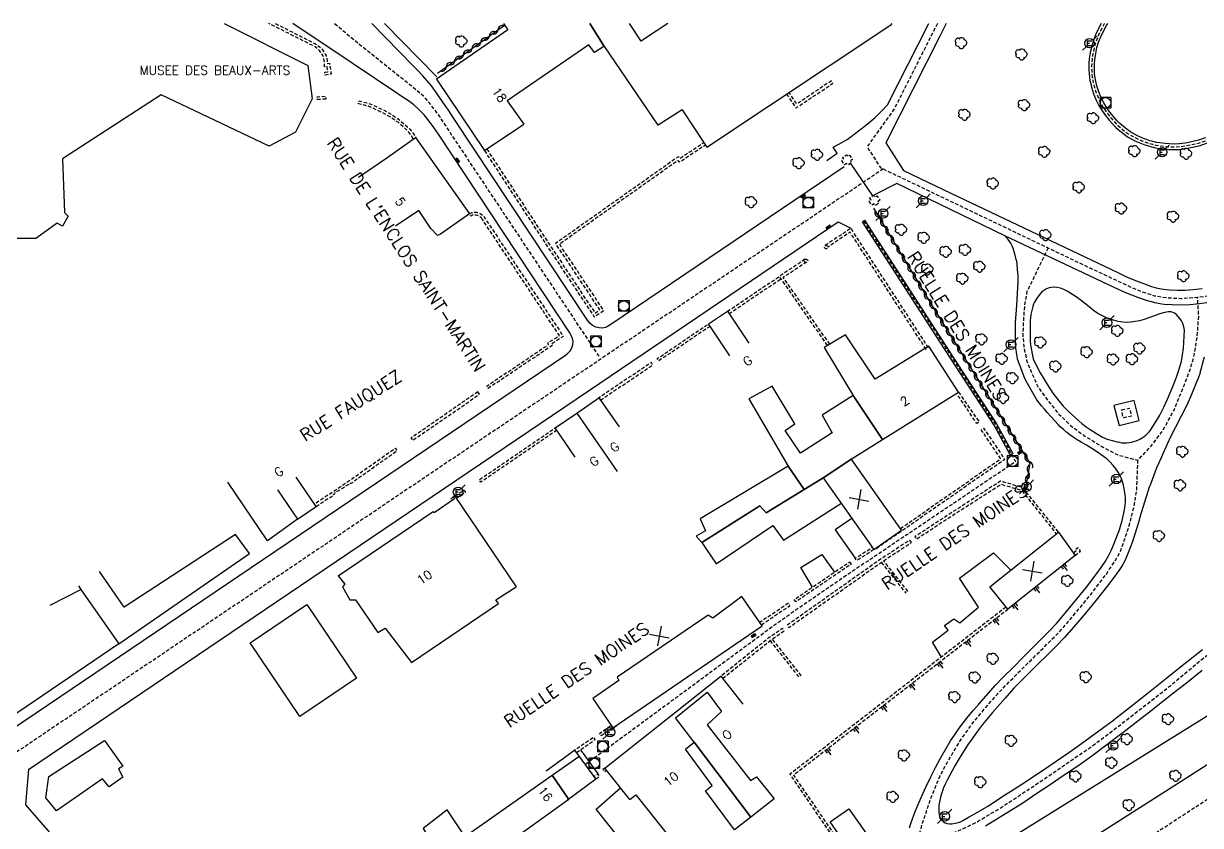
# Model space of a CAD drawing. Header units: millimetres. Extents: x 80000 to 81001, y 143000 to 144000.
# Drawn here: x 80392.6 to 80558.7, y 143886.8 to 144000 of the extents above; entities that cross this region are included whole.
import ezdxf
from ezdxf.enums import TextEntityAlignment as Align

# ---------------------------------------------------------------- set-up
doc = ezdxf.new("R2010")
doc.units = ezdxf.units.MM
doc.linetypes.add('DASHED', pattern=[0.75, 0.5, -0.25])
doc.layers.get('0').update_dxf_attribs({"linetype": 'CONTINUOUS'})
for name, color, linetype in [('W0001', 6, 'DASHED'), ('W0008', 7, 'CONTINUOUS'), ('W0100', 7, 'CONTINUOUS'), ('W0112', 1, 'DASHED'), ('W0211', 2, 'CONTINUOUS'), ('W0300', 7, 'CONTINUOUS'), ('W0310', 3, 'CONTINUOUS'), ('W0400', 7, 'CONTINUOUS'), ('W0420', 7, 'CONTINUOUS'), ('W0471', 7, 'CONTINUOUS'), ('W0984', 7, 'CONTINUOUS'), ('W0989', 7, 'CONTINUOUS'), ('W0991', 7, 'CONTINUOUS'), ('W1102', 7, 'CONTINUOUS')]:
    doc.layers.add(name, color=color, linetype=linetype)
doc.styles.get("Standard").update_dxf_attribs({"font": 'romans.shx', "width": 0.85})

# ---------------------------------------------------------------- blocks, each defined once
blk = doc.blocks.new('T300')
for p, q in [((-0.8, 0.51), (-0.86, 0.34)), ((-0.86, 0.34), (-0.86, 0.17)), ((-0.86, 0.17), (-0.74, 0.06)), ((-0.69, 0.63), (-0.8, 0.51)), ((-0.8, -0.06), (-0.74, 0.06)), ((-0.74, 0.06), (-0.69, 0.11)), ((-0.57, 0.69), (-0.69, 0.63)), ((-0.46, 0.69), (-0.57, 0.69)), ((-0.29, 0.63), (-0.46, 0.69)), ((-0.29, 0.63), (-0.17, 0.74)), ((-0.23, 0.57), (-0.29, 0.63)), ((-0.17, 0.74), (-0.06, 0.8)), ((-0.06, 0.8), (0.06, 0.8)), ((0.06, 0.8), (0.23, 0.74)), ((0.23, 0.74), (0.34, 0.63)), ((0.34, 0.63), (0.4, 0.51)), ((0.46, 0.46), (0.34, 0.46)), ((0.4, 0.51), (0.4, 0.46)), ((0.57, 0.4), (0.46, 0.46)), ((0.57, 0.4), (0.69, 0.29)), ((0.69, 0.29), (0.74, 0.17)), ((0.74, 0.06), (0.69, -0.17)), ((0.74, 0.17), (0.74, 0.06)), ((-0.8, -0.17), (-0.8, -0.06)), ((-0.8, -0.23), (-0.8, -0.17)), ((-0.74, -0.34), (-0.8, -0.23)), ((-0.69, -0.4), (-0.74, -0.34)), ((-0.51, -0.46), (-0.69, -0.4)), ((-0.4, -0.46), (-0.51, -0.46)), ((-0.4, -0.46), (-0.34, -0.46)), ((-0.34, -0.46), (-0.34, -0.4)), ((-0.34, -0.51), (-0.34, -0.46)), ((-0.29, -0.63), (-0.34, -0.51)), ((-0.17, -0.74), (-0.29, -0.63)), ((-0.06, -0.8), (-0.17, -0.74)), ((0.06, -0.8), (-0.06, -0.8)), ((0.17, -0.74), (0.06, -0.8)), ((0.23, -0.69), (0.17, -0.74)), ((0.29, -0.46), (0.23, -0.46)), ((0.29, -0.63), (0.23, -0.69)), ((0.46, -0.4), (0.29, -0.46)), ((0.34, -0.51), (0.29, -0.63)), ((0.34, -0.51), (0.34, -0.46)), ((0.57, -0.34), (0.46, -0.4)), ((0.63, -0.29), (0.57, -0.34)), ((0.69, -0.17), (0.63, -0.29))]:
    blk.add_line(p, q)
blk = doc.blocks.new('T471')
for p, q in [((-0.333334, 0.333334), (-0.333334, -0.333334)), ((-0.333334, 0.333334), (0.333334, 0.333334)), ((-0.333334, 0), (0, 0)), ((0.500001, 0.500001), (1.000002, 1.000002)), ((-0.500001, -0.500001), (-1.000002, -1.000002)), ((-0.333334, -0.333334), (0.333334, -0.333334))]:
    blk.add_line(p, q)
blk.add_ellipse((0, 0), major_axis=(0.471405, 0.471405), ratio=1, start_param=5.4977871438, end_param=11.780972451)
blk = doc.blocks.new('T400')
for p, q in [((-0.15, 0.3), (0.15, 0.3)), ((-0.15, -0.25), (-0.15, 0.3)), ((-0.15, 0.15), (0.15, 0.15)), ((-0.15, 0), (0.15, 0)), ((0.15, 0.3), (0.15, -0.25)), ((-0.15, -0.15), (0.15, -0.15)), ((-0.15, -0.25), (-0.15, -0.3)), ((-0.15, -0.3), (0.15, -0.3)), ((0.15, -0.3), (0.15, -0.25))]:
    blk.add_line(p, q)
blk = doc.blocks.new('T420')
for p, q in [((0.75, 0.75), (-0.75, 0.75)), ((-0.75, 0.75), (-0.75, -0.75)), ((0.75, 0.75), (0.75, -0.75)), ((0.75, -0.75), (-0.75, -0.75))]:
    blk.add_line(p, q)
blk.add_ellipse((0, 0), major_axis=(-0.53, 0.53), ratio=1, start_param=3.926991, end_param=10.210176)
blk = doc.blocks.new('t211o')
at = {"color": 0, "linetype": 'Continuous'}
for p, q in [((-0.29, 0.5), (-0.29, 0)), ((0, 1), (0, 0)), ((0.29, 0.5), (0.29, 0))]:
    blk.add_line(p, q, dxfattribs=at)
blk = doc.blocks.new('t991o')
at = {"color": 0, "linetype": 'Continuous'}
for p, q in [((-1, 1), (1, -1)), ((-1, -1), (1, 1))]:
    blk.add_line(p, q, dxfattribs=at)
blk = doc.blocks.new('t310o')
at = {"color": 0, "linetype": 'Continuous'}
for centre, start, end in [((-0.5, 0.38), 216.8699, 323.1304), ((0.5, -0.37), 36.8699, 143.1303)]:
    blk.add_arc(centre, 0.625, start, end, dxfattribs=at)

msp = doc.modelspace()

# ---------------------------------------------------------------- linework, layer by layer
at = {"layer": 'W0001', "flags": 128}
for points in [[(80436.52, 144000), (80439.98, 143997.11), (80447.65, 143990.99), (80449.05, 143989.8), (80450.2, 143988.35), (80451.35, 143986.82), (80452.97, 143984.35), (80473.94, 143952.85)], [(80521.61, 144000), (80518.78, 143994.41), (80515.53, 143987.97), (80511.68, 143982.62), (80513.56, 143979.67), (80533.75, 143970), (80541.57, 143966.26), (80548.37, 143963.06), (80550.37, 143962.18), (80552.26, 143961.58), (80554.02, 143961.3), (80556.02, 143961.2), (80558.34, 143961.38), (80560.1, 143961.6), (80562.16, 143962.12), (80564.32, 143962.76), (80566.44, 143963.62), (80568.34, 143964.6), (80570.54, 143965.88), (80573.47, 143967.73), (80585.63, 143975.38), (80609.6, 143990.85), (80623.88, 144000)], [(80545.2, 144000), (80545.16, 143999.94), (80544.71, 143999.12), (80544.3, 143998.26), (80544, 143997.5), (80543.77, 143996.72), (80543.57, 143995.82), (80543.44, 143994.92), (80543.4, 143994.43), (80543.38, 143993.94), (80543.39, 143993.45), (80543.42, 143992.97), (80543.47, 143992.5), (80543.54, 143992.03), (80543.63, 143991.57), (80543.75, 143991.11), (80544.04, 143990.21), (80544.39, 143989.34), (80544.76, 143988.6), (80545.19, 143987.9), (80545.66, 143987.25), (80546.15, 143986.63), (80546.6, 143986.12), (80547.09, 143985.63), (80547.61, 143985.16), (80548.16, 143984.72), (80548.68, 143984.36), (80549.23, 143984.04), (80549.66, 143983.81), (80550.11, 143983.6), (80550.56, 143983.41), (80551.02, 143983.24), (80551.5, 143983.09), (80551.98, 143982.96), (80552.47, 143982.85), (80552.96, 143982.76), (80553.72, 143982.66), (80554.29, 143982.61), (80555.03, 143982.59), (80555.77, 143982.63), (80556.66, 143982.74), (80557.55, 143982.91), (80558.59, 143983.17), (80559.62, 143983.5), (80560.34, 143983.8), (80561.04, 143984.16), (80562.49, 143985.01), (80563.53, 143985.63), (80566.43, 143987.37), (80566.61, 143987.48), (80573.4, 143991.96), (80585.74, 144000)], [(80513.97, 143979.47), (80386.86, 143893.96)], [(80511.18, 143972.14), (80529.82, 143943.34), (80530.3, 143942.46), (80532.65, 143938.16), (80517.28, 143927.82), (80508.66, 143922.03), (80499.21, 143915.52), (80482.79, 143903.4), (80471.91, 143895.41)], [(80537.24, 143968.33), (80534.26, 143962.16), (80533.89, 143960.07), (80533.72, 143957.68), (80533.67, 143955.97), (80533.8, 143954.44), (80534.2, 143952.48), (80534.97, 143950.55), (80535.78, 143948.79), (80537.19, 143946.78), (80538.82, 143944.81), (80540.42, 143943.27), (80542.29, 143941.86), (80544.93, 143940.24), (80547.06, 143939.12), (80549.92, 143938.36), (80551.74, 143940.28), (80553.41, 143942.52), (80555.02, 143945.42), (80556.45, 143948.92), (80557.2, 143950.91), (80557.88, 143953.19), (80558.3, 143955.96), (80558.5, 143958.69), (80558.34, 143961.38)], [(80450.07, 143818.97), (80622.87, 143931.72), (80625.08, 143932.54), (80823.73, 143947.11), (81000.09, 143959.55)], [(80518.77, 143884.39), (80523.5, 143885.64), (80525.4, 143886.43), (80527.15, 143887.28), (80530.09, 143889.04), (80532.85, 143890.8), (80535.83, 143892.81), (80538.57, 143894.63), (80541.21, 143896.5), (80543.73, 143898.22), (80546.35, 143900.18), (80549.09, 143902.32), (80552.29, 143904.8), (80555.1, 143907.03), (80558.52, 143909.93), (80562.66, 143913.14), (80565.82, 143915.68), (80568.9, 143918.06), (80571.87, 143920.13), (80574.87, 143922.35), (80577.97, 143924.39), (80581.93, 143926.87), (80588.33, 143930.61), (80594.01, 143933.75), (80600.11, 143936.93), (80608.1, 143941.2), (80613.89, 143944.36), (80619.28, 143945.87), (80624.05, 143945.81), (80626.79, 143945.79), (80629.29, 143945.91), (80631.47, 143946.07), (80633.17, 143946.39), (80635.21, 143946.85), (80637.47, 143947.61), (80639.58, 143948.32), (80642.22, 143949.38), (80644.66, 143950.48), (80647.46, 143951.82), (80649.81, 143952.84), (80653.34, 143953.37), (80657.85, 143946.56)], [(80522.27, 143871.58), (80518.61, 143879.2), (80518.28, 143880.85), (80518.5, 143883.39), (80519.51, 143887.13), (80520.81, 143890.99), (80521.95, 143893.71), (80523.09, 143895.87), (80524.67, 143898.52), (80526.32, 143900.9), (80528.08, 143903.03), (80530.08, 143905.35), (80532.83, 143908.18), (80534.83, 143910.16), (80537.08, 143912.38), (80539.1, 143914.42), (80541.25, 143916.95), (80543.25, 143919.41), (80545.46, 143922.3), (80546.67, 143924.08), (80547.43, 143925.42), (80548.09, 143927.29), (80548.73, 143929.28), (80549.35, 143931.7), (80549.74, 143934.02), (80549.92, 143938.36)]]:
    msp.add_lwpolyline(points, dxfattribs=at)
at = {"layer": 'W0008'}
for points in [[(80389.29, 143899.27), (80426.33, 143924.31), (80469.09, 143953.18), (80469.45, 143953.47), (80469.76, 143953.81), (80470, 143954.21), (80470.14, 143954.65), (80470.17, 143955.11), (80470.09, 143955.55), (80469.93, 143955.97), (80469.72, 143956.35), (80451.18, 143984.4), (80450.54, 143985.33), (80449.87, 143986.24), (80449.15, 143987.11), (80448.36, 143987.93), (80447.68, 143988.53), (80446.94, 143989.07), (80446.19, 143989.58), (80445.43, 143990.08), (80439, 143994.41), (80430.6, 144000)], [(80508.46, 143979.79), (80475.51, 143957.51), (80475.15, 143957.29), (80474.75, 143957.12), (80474.32, 143957.02), (80473.87, 143957.03), (80473.38, 143957.16), (80472.93, 143957.4), (80472.54, 143957.72), (80472.22, 143958.11), (80453.33, 143986.58), (80452.57, 143987.75), (80451.8, 143988.92), (80451.01, 143990.07), (80450.18, 143991.19), (80449.57, 143991.93), (80448.93, 143992.65), (80448.27, 143993.35), (80447.6, 143994.03), (80441.75, 144000)], [(80457.8, 143830.45), (80505.96, 143861.17), (80555.51, 143892.75), (80584.74, 143911.42), (80623.66, 143936.18), (80624.63, 143936.5), (80651.03, 143938.51), (80652.7, 143938.67), (80654.37, 143938.94), (80656.02, 143939.37), (80657.6, 143940.02), (80659.3, 143941.01), (80660.87, 143942.19), (80662.28, 143943.55), (80663.52, 143945.08), (80664.25, 143946.33), (80664.77, 143947.68), (80665.19, 143949.05), (80665.6, 143950.39), (80675.57, 143980.67), (80681.83, 144000)], [(80393.28, 143894.7), (80429.96, 143919.52), (80472.35, 143948.17), (80507.62, 143972), (80509.39, 143971.13)], [(80393.31, 143894.69), (80392.89, 143889.72), (80416.78, 143862.18), (80442.59, 143832.6), (80443.75, 143831.22)]]:
    msp.add_lwpolyline(points, dxfattribs=at)
at = {"layer": 'W0008', "flags": 128}
for points in [[(80443.55, 144000), (80450.95, 143992.48)], [(80505.98, 143980.69), (80507.45, 143981.71), (80506.9, 143982.54), (80507.68, 143982.96), (80508.45, 143983.4), (80508.85, 143983.65), (80509.23, 143983.91), (80510.26, 143984.68), (80511.7, 143985.78), (80512.28, 143986.26), (80512.84, 143986.76), (80513.72, 143987.63), (80514.57, 143988.52), (80520.38, 144000)], [(80522.85, 144000), (80521.95, 143998.22), (80514.31, 143983.14), (80516.84, 143979.25), (80523.5, 143976.07), (80547.09, 143964.84), (80548.32, 143964.27), (80549.58, 143963.73), (80550.7, 143963.29), (80551.83, 143962.88), (80552.5, 143962.68), (80553.18, 143962.55), (80554.33, 143962.42), (80555.49, 143962.36), (80556.6, 143962.37), (80557.7, 143962.44), (80559.01, 143962.61)], [(80544.75, 144000), (80544.36, 143999.3), (80543.94, 143998.42), (80543.63, 143997.63), (80543.39, 143996.81), (80543.19, 143995.89), (80543.05, 143994.96), (80543.01, 143994.45), (80542.99, 143993.95), (80543, 143993.44), (80543.03, 143992.93), (80543.08, 143992.45), (80543.15, 143991.96), (80543.25, 143991.48), (80543.38, 143991), (80543.67, 143990.08), (80544.04, 143989.18), (80544.42, 143988.41), (80544.87, 143987.69), (80545.34, 143987.02), (80545.85, 143986.38), (80546.32, 143985.85), (80546.82, 143985.34), (80547.36, 143984.86), (80547.93, 143984.41), (80548.47, 143984.03), (80549.04, 143983.7), (80549.49, 143983.46), (80549.95, 143983.24), (80550.42, 143983.05), (80550.89, 143982.87), (80551.39, 143982.72), (80551.89, 143982.58), (80552.39, 143982.47), (80552.9, 143982.38), (80553.67, 143982.27), (80554.27, 143982.22), (80555.04, 143982.2), (80555.81, 143982.24), (80556.72, 143982.36), (80557.63, 143982.53), (80558.7, 143982.8), (80559.75, 143983.14)], [(80559.48, 143983.87), (80558.48, 143983.55), (80557.46, 143983.29), (80556.6, 143983.13), (80555.74, 143983.02), (80555.03, 143982.98), (80554.31, 143983), (80553.76, 143983.05), (80553.02, 143983.15), (80552.54, 143983.23), (80552.07, 143983.34), (80551.61, 143983.46), (80551.14, 143983.61), (80550.7, 143983.77), (80550.26, 143983.95), (80549.84, 143984.16), (80549.42, 143984.38), (80548.9, 143984.69), (80548.39, 143985.04), (80547.86, 143985.46), (80547.36, 143985.91), (80546.89, 143986.38), (80546.45, 143986.88), (80545.97, 143987.49), (80545.52, 143988.12), (80545.1, 143988.79), (80544.75, 143989.5), (80544.41, 143990.35), (80544.13, 143991.22), (80544.01, 143991.65), (80543.92, 143992.1), (80543.85, 143992.55), (80543.8, 143993), (80543.78, 143993.47), (80543.77, 143993.94), (80543.79, 143994.4), (80543.83, 143994.87), (80543.96, 143995.75), (80544.14, 143996.62), (80544.37, 143997.38), (80544.66, 143998.11), (80545.05, 143998.94), (80545.5, 143999.74), (80545.67, 144000)], [(80509.36, 143980.26), (80512.46, 143975.66)], [(80559.96, 143960.61), (80558.62, 143960.43), (80557.26, 143960.32), (80555.9, 143960.27), (80554.77, 143960.29), (80553.63, 143960.36), (80553, 143960.44), (80552.37, 143960.56), (80551.14, 143960.9), (80549.93, 143961.31), (80548.22, 143961.99), (80546.55, 143962.74), (80531.15, 143970.04), (80515.9, 143977.4), (80512.62, 143975.77)], [(80517.67, 143886.5), (80517.84, 143887.09), (80518.13, 143887.88), (80518.43, 143888.66), (80518.86, 143889.7), (80519.31, 143890.74), (80519.98, 143892.21), (80520.68, 143893.67), (80521.35, 143894.99), (80522.05, 143896.29), (80522.74, 143897.52), (80523.47, 143898.74), (80524.02, 143899.58), (80524.6, 143900.41), (80525.27, 143901.31), (80525.96, 143902.18), (80526.69, 143903.07), (80527.44, 143903.94), (80529.83, 143906.61), (80530.86, 143907.69), (80532.34, 143909.16), (80533.72, 143910.55), (80535.52, 143912.35), (80536.55, 143913.38), (80537.3, 143914.15), (80538.41, 143915.34), (80539.19, 143916.23), (80541.41, 143918.9), (80542.66, 143920.47), (80544.11, 143922.37), (80544.73, 143923.23), (80545.32, 143924.13), (80545.76, 143924.87), (80546.16, 143925.62), (80546.35, 143926.05), (80547.15, 143928.07), (80547.32, 143928.55), (80547.46, 143929.04), (80547.68, 143929.86), (80547.91, 143930.87), (80548.06, 143931.64), (80548.15, 143932.42), (80548.16, 143932.97), (80548.11, 143933.53), (80547.88, 143934.86), (80547.76, 143935.31), (80547.59, 143935.78), (80547.38, 143936.24), (80547.14, 143936.67), (80546.87, 143937.08), (80546.43, 143937.63), (80545.96, 143938.15), (80545.52, 143938.55), (80545.06, 143938.91), (80544.2, 143939.5), (80543.4, 143940.03), (80542.66, 143940.49), (80541.91, 143940.93), (80541.34, 143941.26), (80540.78, 143941.62), (80540.31, 143941.94), (80539.87, 143942.29), (80539.4, 143942.69), (80538.95, 143943.1), (80538.72, 143943.34), (80537.12, 143945.09), (80536.71, 143945.57), (80536.3, 143946.05), (80535.67, 143946.87), (80534.52, 143948.86), (80534.11, 143949.62), (80533.87, 143950.12), (80533.66, 143950.64), (80532.94, 143952.64), (80532.85, 143953.01), (80532.76, 143953.6), (80532.7, 143954.19), (80532.66, 143955.02), (80532.65, 143955.84), (80532.66, 143957.81), (80532.69, 143958.42), (80532.77, 143959.6), (80532.86, 143961.02), (80532.92, 143962), (80532.99, 143963.46), (80533, 143963.95), (80532.99, 143964.44), (80532.94, 143965.27), (80532.86, 143966.1), (80532.81, 143966.41), (80532.75, 143966.71), (80532.53, 143967.49), (80532.3, 143968.27), (80532.15, 143968.64), (80531.96, 143968.98), (80531.58, 143969.52), (80531.15, 143970.04)], [(80559.29, 143952.91), (80558.68, 143950.64), (80558.66, 143950.57), (80558.54, 143950.2), (80557.47, 143947.64), (80556.87, 143946.22), (80556.82, 143946.12), (80554.42, 143941.49), (80554.26, 143941.13), (80553.44, 143939.27), (80553.19, 143938.7), (80552.55, 143937.29), (80552.29, 143936.65), (80551.65, 143934.85), (80551.52, 143934.55), (80551.27, 143933.79), (80550.43, 143931.06), (80550.35, 143930.81), (80549.98, 143929.56), (80549.48, 143927.94), (80549.09, 143926.73), (80548.56, 143925.29), (80548.32, 143924.72), (80548.06, 143924.17), (80547.77, 143923.65), (80547.45, 143923.14), (80546.67, 143922.01), (80545.64, 143920.65), (80544.02, 143918.6), (80543.18, 143917.56), (80542.04, 143916.2), (80540.83, 143914.78), (80539.56, 143913.35), (80538.49, 143912.21), (80537.73, 143911.45), (80536.95, 143910.7), (80535.91, 143909.71), (80534.88, 143908.7), (80533.54, 143907.33), (80532.41, 143906.17), (80531.16, 143904.8), (80529.4, 143902.78), (80528.68, 143901.92), (80527.98, 143901.05), (80527.29, 143900.13), (80526.6, 143899.2), (80525.88, 143898.15), (80524.67, 143896.27), (80524.05, 143895.21), (80522.98, 143893.19), (80522.72, 143892.65), (80522.49, 143892.1), (80522.28, 143891.54), (80522.09, 143890.98), (80521.98, 143890.55), (80521.89, 143890.13), (80521.83, 143889.69), (80521.8, 143889.26), (80521.79, 143888.94), (80521.81, 143888.63), (80521.85, 143888.38), (80521.91, 143888.14), (80522.01, 143887.89), (80522.15, 143887.66), (80522.31, 143887.47), (80522.49, 143887.31), (80522.73, 143887.18), (80522.99, 143887.09), (80523.31, 143887.05), (80523.64, 143887.05), (80524.12, 143887.13), (80524.59, 143887.24), (80524.89, 143887.34), (80525.18, 143887.49), (80526.09, 143888.01), (80526.73, 143888.38), (80528.58, 143889.46), (80528.7, 143889.53), (80528.71, 143889.53), (80531.1, 143891.07), (80533.38, 143892.56), (80536.57, 143894.67), (80540.18, 143897.12), (80541.42, 143898), (80546.65, 143901.81), (80546.82, 143901.94), (80548.74, 143903.47), (80551.39, 143905.6), (80554, 143907.67), (80556.16, 143909.37), (80559.04, 143911.67)], [(80514.91, 143874.58), (80518.93, 143876.98), (80575.85, 143912.33)], [(80558.97, 143908.67), (80556.76, 143906.91), (80554.99, 143905.52), (80551.79, 143903), (80550.33, 143901.86), (80547.8, 143899.88), (80547.66, 143899.78), (80543.42, 143896.61), (80542.43, 143895.88), (80541.43, 143895.17), (80539.51, 143893.92), (80539.51, 143893.92), (80537.26, 143892.38), (80535.93, 143891.49), (80533.37, 143889.79), (80533.28, 143889.73), (80532.46, 143889.2), (80530.25, 143887.83), (80528.38, 143886.7)], [(80471.21, 143897.51), (80473.68, 143894.09)]]:
    msp.add_lwpolyline(points, dxfattribs=at)
for points in [[(80511.02, 143972.03), (80511.34, 143972.24), (80523.8, 143952.98), (80529.95, 143943.51), (80532.26, 143939.32), (80531.88, 143939.12), (80531.88, 143939.12), (80529.62, 143943.31), (80523.48, 143952.77)], [(80535.13, 143952.69), (80535.32, 143952.27), (80536.13, 143950.69), (80537.17, 143949.01), (80537.93, 143947.85), (80538.75, 143946.73), (80539.38, 143945.99), (80540.06, 143945.3), (80541.59, 143943.91), (80542, 143943.55), (80542.59, 143943.1), (80543.19, 143942.69), (80544.05, 143942.15), (80544.93, 143941.64), (80545.25, 143941.48), (80545.59, 143941.35), (80546.28, 143941.14), (80546.99, 143940.95), (80547.33, 143940.89), (80547.67, 143940.84), (80548.01, 143940.83), (80548.35, 143940.83), (80548.69, 143940.86), (80549.03, 143940.92), (80549.36, 143941), (80549.69, 143941.1), (80549.98, 143941.22), (80550.27, 143941.36), (80550.54, 143941.52), (80550.8, 143941.7), (80551.05, 143941.9), (80551.28, 143942.12), (80551.49, 143942.36), (80551.68, 143942.61), (80552.37, 143943.64), (80553, 143944.71), (80553.58, 143945.84), (80554.1, 143947), (80554.83, 143948.78), (80555.36, 143950.11), (80555.61, 143950.81), (80556.05, 143952.29), (80556.37, 143954.18), (80556.49, 143956.74), (80556.4, 143957.21), (80556.25, 143957.67), (80556.07, 143958.03), (80555.84, 143958.36), (80555.31, 143958.97), (80555.1, 143959.13), (80554.87, 143959.23), (80554.62, 143959.3), (80554.4, 143959.33), (80554.17, 143959.31), (80553.49, 143959.19), (80553.01, 143959.04), (80550.78, 143958.23), (80550.47, 143958.13), (80550.15, 143958.05), (80549.51, 143957.94), (80548.88, 143957.85), (80548.33, 143957.82), (80547.78, 143957.85), (80547.12, 143957.95), (80546.47, 143958.11), (80545.69, 143958.39), (80544.93, 143958.73), (80544.28, 143959.09), (80543.66, 143959.52), (80543.04, 143960.02), (80542.39, 143960.54), (80541.32, 143961.32), (80539.91, 143962.23), (80539.47, 143962.46), (80538.99, 143962.63), (80538.48, 143962.74), (80537.95, 143962.77), (80537.68, 143962.76), (80537.41, 143962.71), (80537.16, 143962.62), (80536.92, 143962.5), (80536.63, 143962.32), (80536.36, 143962.11), (80536.12, 143961.87), (80535.91, 143961.61), (80535.58, 143961.15), (80535.3, 143960.67), (80535.16, 143960.39), (80535.06, 143960.08), (80534.92, 143959.52), (80534.82, 143958.95), (80534.75, 143958.5), (80534.72, 143958.04), (80534.69, 143956.66), (80534.72, 143955.23), (80534.77, 143954.61)], [(80547.25, 143943.26), (80550.08, 143943.96), (80549.37, 143946.8), (80546.54, 143946.1)]]:
    msp.add_lwpolyline(points, close=True, dxfattribs=at)
at = {"layer": 'W0100'}
for p, q in [((80472.51, 144000), (80474.51, 143996.76)), ((80472.39, 143997), (80460.89, 143989.09)), ((80473.22, 143995.91), (80472.39, 143997)), ((80474.51, 143996.76), (80473.22, 143995.91)), ((80460.89, 143989.09), (80463.25, 143985.81)), ((80439.9, 143978.31), (80443.87, 143981.04)), ((80524.57, 143947.98), (80520.38, 143954.44)), ((80513.87, 143941.29), (80509.74, 143947.52)), ((80509.74, 143947.52), (80513.87, 143941.29)), ((80513.87, 143941.29), (80524.57, 143947.98)), ((80509.56, 143938.63), (80513.87, 143941.29)), ((80509.56, 143938.63), (80505.7, 143936.02)), ((80505.7, 143936.02), (80509.56, 143938.63)), ((80500.56, 143937.54), (80502.81, 143934.25)), ((80502.81, 143934.25), (80500.56, 143937.54)), ((80502.81, 143934.25), (80505.7, 143936.02)), ((80505.7, 143936.02), (80502.81, 143934.25)), ((80431.29, 143930.06), (80427.03, 143926.97)), ((80509.52, 143930.16), (80507.17, 143928.54)), ((80507.17, 143928.54), (80510.01, 143924.53)), ((80505.29, 143925.07), (80507.1, 143922.57)), ((80494.02, 143919.13), (80489.92, 143916.09)), ((80424.57, 143912.57), (80432.59, 143918.02)), ((80489.27, 143916.51), (80476.41, 143907.75)), ((80489.92, 143916.09), (80489.27, 143916.51)), ((80476.62, 143907.25), (80472.97, 143904.72)), ((80476.41, 143907.75), (80476.62, 143907.25)), ((80487.26, 143898.59), (80484.65, 143902.02)), ((80495.26, 143888), (80487.26, 143898.59)), ((80487.26, 143898.59), (80495.26, 143888)), ((80467.24, 143893.89), (80471, 143896.53)), ((80455.66, 143885.79), (80467.24, 143893.89)), ((80467.24, 143893.89), (80469.56, 143890.5)), ((80469.56, 143890.5), (80467.24, 143893.89))]:
    msp.add_line(p, q, dxfattribs=at)
for points in [[(80420.9, 144000), (80432.74, 143994.08), (80433.35, 143989.36), (80430.97, 143984.67), (80427.29, 143982.7), (80412.01, 143989.95), (80398.1, 143980.92), (80398.36, 143973.31), (80398.92, 143972.79), (80398.12, 143971.41), (80397.35, 143971.83), (80394.34, 143969.67), (80389.45, 143969.66)], [(80485.6, 143987.81), (80482.2, 143985.65), (80474.66, 143996.73), (80472.57, 144000)], [(80451.47, 143970.27), (80451.05, 143970.07), (80450.1, 143971.07), (80448.4, 143973.63), (80445.12, 143971.4)], [(80520.38, 143954.44), (80512.82, 143949.82), (80508.62, 143956.05), (80505.61, 143954.26), (80509.74, 143947.52)], [(80509.74, 143947.52), (80505.36, 143944.72), (80506.74, 143942.21), (80502.28, 143939.34), (80500.11, 143942.56), (80501.48, 143943.5), (80498.29, 143948.8), (80494.98, 143947.01), (80500.56, 143937.54)], [(80500.56, 143937.54), (80488.13, 143930.07), (80488.86, 143928.42), (80487.57, 143927.63), (80488.36, 143926.77)], [(80427.03, 143926.97), (80421.43, 143935.26)], [(80502.81, 143934.25), (80497.42, 143930.94), (80496.55, 143931.94), (80488.36, 143926.77)], [(80488.36, 143926.77), (80496.55, 143931.94), (80497.42, 143930.94), (80502.81, 143934.25)], [(80488.36, 143926.77), (80490.39, 143923.76), (80498.36, 143929.15), (80499.88, 143927.07), (80508, 143932.24)], [(80400.34, 143920.62), (80400.68, 143920.11), (80406.07, 143912.43), (80424.49, 143925.2), (80422.5, 143927.87), (80406.79, 143917.61), (80403.31, 143922.68)], [(80503.99, 143920.47), (80502.35, 143923.2), (80505.29, 143925.07)], [(80522.17, 143910.59), (80520.9, 143912.68), (80523.12, 143914.4), (80522.62, 143915.04), (80523.91, 143915.98), (80524.78, 143915.4), (80527.43, 143917.63), (80524.75, 143921.71), (80529.55, 143925.3), (80531.94, 143922.87)], [(80437.02, 143922.06), (80437.98, 143920.85), (80437.64, 143920.51), (80438.67, 143918.68), (80439.48, 143918.68), (80442.62, 143914.07), (80443.64, 143914.68), (80447.39, 143909.8), (80459.67, 143918.12), (80459.26, 143918.66), (80462.15, 143920.51)], [(80396.35, 143917.92), (80400.68, 143920.11), (80406.07, 143912.43), (80390.62, 143901.98), (80387.38, 143902.9), (80382.77, 143911.08)], [(80432.59, 143918.02), (80439.61, 143907.59), (80431.6, 143902.2), (80424.57, 143912.57)], [(80484.65, 143902.02), (80489.1, 143905.62), (80491.13, 143902.89), (80489.12, 143901.03), (80495.23, 143893.16), (80496.09, 143893.66), (80498.57, 143890.59), (80495.26, 143888)], [(80397.23, 143888.9), (80395.76, 143890.69), (80396.15, 143893.72), (80404.02, 143898.79)], [(80404.02, 143898.79), (80406.61, 143895.19), (80406, 143894.8), (80406.61, 143893.65), (80404.7, 143892.28), (80403.74, 143893.38), (80397.23, 143888.9)], [(80495.26, 143888), (80492.97, 143886.21), (80488.88, 143891.71), (80489.82, 143892.43), (80486.04, 143897.58), (80487.26, 143898.59)], [(80479.82, 143881.09), (80473.43, 143889.13), (80476.89, 143892.1)], [(80469.56, 143890.5), (80467.95, 143889.29), (80462.24, 143885.21)], [(80478.17, 143890.49), (80479.03, 143891.15), (80486.93, 143881.22)], [(80455.66, 143885.79), (80454.56, 143885.79), (80452.42, 143889.01), (80449.02, 143886.37), (80451.05, 143883.03), (80428.41, 143867.7), (80420.79, 143861.49)]]:
    msp.add_lwpolyline(points, dxfattribs=at)
at = {"layer": 'W0100', "flags": 128}
for points in [[(80460.36, 144000), (80460.96, 143999.1), (80450.92, 143992.15), (80457.66, 143982.07), (80463.25, 143985.81)], [(80483.54, 144000), (80480.27, 143997.84), (80479.8, 143997.53), (80478.16, 144000)], [(80485.6, 143987.81), (80489.08, 143982.57), (80515.2, 143999.92), (80515.15, 144000)], [(80443.87, 143981.04), (80447.95, 143983.93), (80455.55, 143973.16), (80451.47, 143970.27)], [(80492.31, 143953.11), (80489.3, 143957.6), (80491.96, 143959.38), (80494.97, 143954.9)], [(80470.49, 143938.81), (80467.67, 143942.94), (80470.71, 143945.02), (80473.82, 143947.17), (80476.67, 143943.07)], [(80505.48, 143935.88), (80512.64, 143925.74), (80516.55, 143928.5), (80509.45, 143938.56)], [(80428.47, 143934.19), (80431.29, 143930.06), (80433.9, 143931.85), (80431.08, 143935.98)], [(80437.02, 143922.06), (80450.43, 143931.15), (80450.55, 143930.99), (80453.45, 143932.95), (80453.33, 143933.13), (80453.49, 143933.28), (80462.15, 143920.51)], [(80529.02, 143920.48), (80538.71, 143928.23), (80541.04, 143924.93), (80531.54, 143917.33), (80529.02, 143920.48)], [(80472.97, 143904.72), (80475.79, 143900.59), (80496.85, 143915), (80494.02, 143919.13)], [(80478.17, 143890.49), (80474.66, 143894.92), (80484.65, 143902.81), (80491.04, 143907.87), (80494.15, 143903.95)], [(80469.37, 143890.42), (80473.39, 143893.39), (80473.39, 143893.39), (80470.43, 143897.44), (80466.4, 143894.48)]]:
    msp.add_lwpolyline(points, dxfattribs=at)
msp.add_lwpolyline([(80508.92, 143883.78), (80506.46, 143887.32), (80509.11, 143889.17), (80511.58, 143885.63)], close=True, dxfattribs=at)
at = {"layer": 'W0112', "flags": 128}
for points in [[(80435.11, 143993.13), (80435.57, 143993.2), (80435.46, 143993.94), (80435.1, 143993.88), (80435.06, 143994.72), (80435, 143995.07), (80434.94, 143995.29), (80434.84, 143995.5), (80434.4, 143996.18), (80434.25, 143996.34), (80433.83, 143996.66), (80433.61, 143996.79), (80429.58, 143998.83), (80427.25, 144000)], [(80428.14, 144000), (80429.76, 143999.19), (80433.8, 143997.14), (80434.05, 143996.99), (80434.52, 143996.63), (80434.71, 143996.42), (80435.19, 143995.7), (80435.31, 143995.44), (80435.39, 143995.16), (80435.46, 143994.76), (80435.48, 143994.35), (80435.79, 143994.4), (80436.02, 143992.87), (80435.17, 143992.73), (80435.11, 143993.13)], [(80500.33, 143990.05), (80501.64, 143988.08), (80506.87, 143991.57), (80506.64, 143991.9), (80501.75, 143988.64), (80500.67, 143990.27)], [(80447.61, 143983.72), (80447.32, 143984.19), (80447.02, 143984.63), (80446.85, 143984.83), (80446.67, 143985.01), (80445.51, 143986.02), (80445.09, 143986.33), (80444.34, 143986.81), (80443.66, 143987.22), (80443.21, 143987.45), (80441.62, 143988.19), (80441.34, 143988.3), (80441.06, 143988.39), (80440.48, 143988.55), (80439.87, 143988.68), (80439.96, 143989.07), (80440.57, 143988.93), (80441.17, 143988.78), (80441.48, 143988.68), (80441.78, 143988.56), (80443.39, 143987.81), (80443.85, 143987.57), (80444.55, 143987.15), (80445.32, 143986.66), (80445.76, 143986.33), (80446.94, 143985.3), (80447.15, 143985.09), (80447.34, 143984.87), (80447.66, 143984.41), (80447.95, 143983.93)], [(80457.99, 143982.29), (80467.1, 143968.42), (80473.28, 143959.13), (80473.96, 143959.59), (80467.7, 143969), (80475.96, 143974.83), (80475.96, 143974.83), (80485.06, 143981.25), (80485.25, 143980.97), (80486.65, 143981.9), (80488.59, 143983.18)], [(80457.66, 143982.07), (80466.77, 143968.2), (80473.17, 143958.58), (80474.51, 143959.49), (80474.51, 143959.49), (80468.25, 143968.9), (80476.91, 143975.01), (80484.96, 143980.69), (80485.14, 143980.42), (80486.42, 143981.26), (80488.81, 143982.85)], [(80509.63, 143980.83), (80509.36, 143980.65), (80509.54, 143980.38), (80508.96, 143980), (80508.78, 143980.26), (80508.51, 143980.08), (80508.12, 143980.66), (80508.38, 143980.84), (80508.2, 143981.1), (80508.78, 143981.48), (80508.95, 143981.23), (80509.24, 143981.4), (80509.63, 143980.83), (80509.36, 143980.65)], [(80520.36, 143954.23), (80509.4, 143971.11), (80505.78, 143968.66), (80505.78, 143968.64)], [(80520.03, 143954.01), (80509.28, 143970.55), (80506.15, 143968.43)], [(80502.94, 143966.7), (80502.91, 143966.72), (80499.28, 143964.3), (80506.07, 143954.53)], [(80506.41, 143954.74), (80499.84, 143964.19), (80502.99, 143966.29)], [(80491.96, 143959.38), (80499.28, 143964.3)], [(80492.18, 143959.05), (80499.5, 143963.96)], [(80489.53, 143957.26), (80482.25, 143952.37), (80482.03, 143952.7), (80489.3, 143957.6)], [(80474.04, 143946.84), (80481.45, 143951.83), (80481.23, 143952.16), (80473.82, 143947.17)], [(80524.57, 143947.98), (80527.51, 143943.78), (80527.18, 143943.56), (80524.3, 143947.81)], [(80467.9, 143942.61), (80457.15, 143935.28), (80456.92, 143935.61), (80467.67, 143942.94)], [(80516.39, 143928.72), (80530.56, 143938.58), (80527.8, 143942.67), (80528.13, 143942.9), (80531.11, 143938.48), (80512.79, 143925.74), (80512.74, 143925.81)], [(80433.9, 143931.85), (80436.2, 143933.35), (80436.16, 143933.42), (80436.54, 143933.66), (80436.5, 143933.72), (80436.56, 143933.75), (80438.36, 143934.91), (80438.46, 143934.97), (80438.5, 143934.91), (80438.69, 143935.04), (80438.85, 143935.15), (80438.87, 143935.12), (80439.42, 143935.5), (80439.4, 143935.53), (80445.36, 143939.74), (80445.13, 143940.06), (80438.89, 143935.66), (80435.96, 143933.67), (80433.69, 143932.19)], [(80538.71, 143928.23), (80533.68, 143934.48), (80530.52, 143935.41), (80530.52, 143935.41), (80522.53, 143930.26), (80518.41, 143927.54), (80518.63, 143927.21), (80522.74, 143929.93), (80530.61, 143934.98), (80530.61, 143934.98), (80533.49, 143934.12), (80538.4, 143927.98)], [(80453.49, 143933.28), (80454.78, 143934.16), (80455, 143933.83), (80453.72, 143932.95)], [(80512.64, 143925.74), (80510.22, 143924.19), (80510.01, 143924.53), (80512.42, 143926.07)], [(80541.04, 143924.93), (80541.83, 143925.55), (80541.48, 143926.01), (80541.16, 143925.76), (80541.27, 143925.62), (80540.8, 143925.24)], [(80513.69, 143923.96), (80517.14, 143919.6)], [(80517.45, 143919.85), (80514.02, 143924.18)], [(80496.76, 143915.13), (80500.8, 143917.85), (80500.58, 143918.18), (80496.54, 143915.46)], [(80531.3, 143917.64), (80500.78, 143894.03), (80511.66, 143878.22), (80514.34, 143874.67), (80514.57, 143874.34), (80514.91, 143874.58), (80511.98, 143878.45), (80501.32, 143893.95), (80501.32, 143893.95), (80506.01, 143897.58), (80531.54, 143917.33)], [(80491.29, 143907.56), (80498.12, 143913), (80499.99, 143914.3), (80499.76, 143914.63), (80497.88, 143913.33), (80491.04, 143907.87)], [(80497.98, 143912.89), (80502.09, 143907.69)], [(80502.4, 143907.94), (80498.3, 143913.13)], [(80475.79, 143900.59), (80474.15, 143899.48), (80474.15, 143899.48), (80473.92, 143899.81), (80475.56, 143900.93)], [(80470.66, 143897.12), (80473.32, 143898.93), (80473.09, 143899.26), (80470.43, 143897.44)], [(80473.39, 143893.39), (80473.92, 143893.77), (80473.68, 143894.09), (80473.16, 143893.71)], [(80474.66, 143894.92), (80474.4, 143894.71), (80474.66, 143894.4), (80474.92, 143894.61)]]:
    msp.add_lwpolyline(points, dxfattribs=at)
for points in [[(80435.28, 143989.33), (80434.07, 143989.27), (80434.05, 143989.67), (80435.26, 143989.73)], [(80513.48, 143975.09), (80513.2, 143974.91), (80513.38, 143974.65), (80512.8, 143974.26), (80512.63, 143974.53), (80512.36, 143974.35), (80511.97, 143974.93), (80512.24, 143975.12), (80512.04, 143975.38), (80512.04, 143975.38), (80512.62, 143975.77), (80512.8, 143975.5), (80513.08, 143975.68)], [(80457.36, 143972.38), (80457.24, 143972.56), (80457.17, 143972.63), (80456.96, 143972.78), (80456.87, 143972.84), (80456.72, 143972.91), (80456.55, 143972.96), (80456.46, 143972.97), (80456.16, 143972.97), (80456, 143972.93), (80455.73, 143972.8), (80455.55, 143973.16), (80455.87, 143973.31), (80456.12, 143973.37), (80456.49, 143973.37), (80456.63, 143973.35), (80456.86, 143973.28), (80457.06, 143973.19), (80457.19, 143973.11), (80457.43, 143972.93), (80457.55, 143972.82), (80457.69, 143972.6), (80468.8, 143955.85), (80467.16, 143954.78), (80467.28, 143954.59), (80458.2, 143948.5), (80457.98, 143948.83), (80466.73, 143954.7), (80466.6, 143954.89), (80468.24, 143955.97)], [(80506.04, 143968.24), (80505.96, 143968.2), (80505.86, 143968.21), (80505.78, 143968.24), (80505.71, 143968.31), (80505.68, 143968.4), (80505.68, 143968.49), (80505.72, 143968.58), (80505.78, 143968.64), (80505.87, 143968.67), (80505.96, 143968.67), (80506.05, 143968.64), (80506.11, 143968.57), (80506.15, 143968.48), (80506.15, 143968.39), (80506.11, 143968.3)], [(80503.2, 143966.31), (80503.11, 143966.28), (80503.02, 143966.28), (80502.94, 143966.32), (80502.87, 143966.38), (80502.84, 143966.47), (80502.84, 143966.56), (80502.88, 143966.64), (80502.94, 143966.7), (80503.03, 143966.74), (80503.12, 143966.74), (80503.2, 143966.7), (80503.26, 143966.64), (80503.3, 143966.55), (80503.3, 143966.46), (80503.26, 143966.38)], [(80456.75, 143948), (80447.29, 143941.51), (80447.52, 143941.18), (80456.97, 143947.67)], [(80547.6, 143945.48), (80548.74, 143945.73), (80548.99, 143944.59), (80547.86, 143944.34)], [(80517.95, 143926.76), (80517.73, 143927.1), (80513.6, 143924.39), (80500.41, 143915.08), (80500.64, 143914.75), (80513.83, 143924.06)], [(80509.23, 143924.01), (80509.45, 143923.68), (80501.62, 143918.39), (80501.4, 143918.72)]]:
    msp.add_lwpolyline(points, close=True, dxfattribs=at)
at = {"layer": 'W0310', "flags": 128}
for points in [[(80451.05, 143993.01), (80460.5, 143999.79)], [(80512.57, 143973.96), (80521.28, 143959.43), (80534.64, 143937.93), (80534, 143934.08)]]:
    msp.add_lwpolyline(points, dxfattribs=at)
at = {"layer": 'W1102', "flags": 128}
msp.add_lwpolyline([(80470.71, 143945.02), (80476.38, 143936.78)], dxfattribs=at)

# ---------------------------------------------------------------- block references
at = {"layer": 'W0211'}
for p, rotation in [((80539.35, 143923.57), 218.6511949848357), ((80535.45, 143920.45), 218.6511949848409), ((80532.41, 143918.02), 218.6511949848357), ((80529.74, 143915.93), 217.7276734617127), ((80525.78, 143912.87), 217.727673461731), ((80521.83, 143909.81), 217.7276734617259), ((80517.88, 143906.75), 217.727673461731), ((80513.92, 143903.7), 217.7276734617127), ((80509.97, 143900.64), 217.727673461731), ((80506.01, 143897.58), 217.7276734617259)]:
    msp.add_blockref('t211o', p, dxfattribs=dict(at, rotation=rotation))
at = {"layer": 'W0300'}
for p in [(80454.43, 143997.47), (80525, 143997.23), (80533.52, 143995.62), (80533.88, 143988.47), (80525.46, 143987.12), (80543.61, 143986.63), (80504.65, 143981.46), (80536.72, 143981.87), (80549.45, 143981.98), (80556.74, 143981.61), (80502.05, 143980.28), (80529.47, 143977.4), (80541.6, 143976.88), (80495.32, 143974.78), (80547.57, 143973.88), (80554.9, 143972.74), (80516.51, 143970.89), (80519.7, 143969.76), (80536.9, 143970.12), (80522.81, 143967.77), (80525.53, 143968.04), (80527.57, 143965.68), (80520.22, 143965.3), (80525.16, 143963.99), (80556.36, 143964.33), (80547.03, 143956.61), (80527.87, 143955.42), (80536.16, 143954.99), (80550.17, 143954.13), (80530.72, 143952.66), (80542.71, 143953.61), (80546.43, 143952.58), (80549.11, 143952.61), (80538.31, 143951.59), (80532.21, 143949.94), (80530.9, 143947.14), (80556.22, 143939.57), (80555.89, 143934.82), (80552.91, 143927.66), (80539.98, 143921.32), (80529.47, 143910.33), (80526.92, 143907.69), (80542.6, 143907.74), (80524.06, 143904.94), (80554.2, 143901.8), (80532.03, 143898.75), (80548.39, 143898.97), (80516.91, 143896.69), (80546.2, 143895.63), (80527.69, 143892.92), (80541.12, 143893.74), (80555.26, 143893.8), (80515.32, 143890.84), (80548.67, 143889.68)]:
    msp.add_blockref('T300', p, dxfattribs=at)
at = {"layer": 'W0310'}
for p, rotation in [((80459.59, 143999.13), 35.61739102380619), ((80457.15, 143997.38), 35.61739102380619), ((80458.37, 143998.26), 35.61739102380619), ((80454.71, 143995.64), 35.61739102380619), ((80455.93, 143996.51), 35.61739102380619), ((80453.49, 143994.76), 35.61739102380619), ((80452.27, 143993.89), 35.61739102380619), ((80513.34, 143972.67), 300.9678644345539), ((80514.11, 143971.38), 300.9678644345539), ((80514.88, 143970.1), 300.9678644345539), ((80515.65, 143968.81), 300.9678644345539), ((80516.43, 143967.53), 300.9678644345539), ((80517.2, 143966.24), 300.9678644345539), ((80517.97, 143964.95), 300.9678644345539), ((80518.74, 143963.67), 300.9678644345539), ((80519.51, 143962.38), 300.9678644345539), ((80520.28, 143961.1), 300.9678644345539), ((80521.06, 143959.81), 300.9678644345539), ((80521.84, 143958.53), 301.8557952777888), ((80522.63, 143957.26), 301.8557952777888), ((80523.43, 143955.98), 301.8557952777888), ((80524.22, 143954.71), 301.8557952777888), ((80525.01, 143953.43), 301.8557952777888), ((80525.8, 143952.16), 301.8557952777888), ((80526.59, 143950.89), 301.8557952777888), ((80527.38, 143949.61), 301.8557952777888), ((80528.18, 143948.34), 301.8557952777888), ((80528.97, 143947.06), 301.8557952777888), ((80529.76, 143945.79), 301.8557952777888), ((80530.55, 143944.52), 301.8557952777888), ((80531.34, 143943.24), 301.8557952777888), ((80532.13, 143941.97), 301.8557952777888), ((80532.93, 143940.69), 301.8557952777888), ((80533.72, 143939.42), 301.8557952777888), ((80534.51, 143938.15), 301.8557952777888), ((80534.44, 143936.7), 260.5084170674891), ((80534.19, 143935.22), 260.5084170674891)]:
    msp.add_blockref('t310o', p, dxfattribs=dict(at, rotation=rotation))
at = {"layer": 'W0400'}
for p, rotation in [((80453.85, 143980.65), 213.6413338590109), ((80502.65, 143975.69), 124.2836860262899), ((80506.25, 143971.27), 124.2204773647135), ((80533.28, 143939.48), 305.6582422506677), ((80495.64, 143913.6), 303.8812070722778)]:
    msp.add_blockref('T400', p, dxfattribs=dict(at, rotation=rotation))
at = {"layer": 'W0420'}
for p in [(80545.35, 143988.81), (80503.38, 143974.72), (80477.35, 143960.13), (80473.41, 143955.13), (80532.23, 143938.23), (80474.36, 143897.95), (80473.16, 143895.58)]:
    msp.add_blockref('T420', p, dxfattribs=at)
at = {"layer": 'W0471'}
for p in [(80543.1, 143997.22), (80553.34, 143981.85), (80519.6, 143974.97), (80513.94, 143973.19), (80545.55, 143957.78), (80532, 143954.68), (80546.87, 143935.71), (80453.94, 143933.88), (80534.19, 143934.6), (80475.39, 143899.98), (80546.41, 143898.09), (80522.64, 143888.1)]:
    msp.add_blockref('T471', p, dxfattribs=at)
at = {"layer": 'W0991'}
for p, rotation in [((80510.56, 143932.84), 305.1985554363562), ((80535.03, 143922.7), 35.18402330497084), ((80482.37, 143913.57), 304.3792776689611)]:
    msp.add_blockref('t991o', p, dxfattribs=dict(at, rotation=rotation))

# ---------------------------------------------------------------- texts
at = {"layer": 'W0984'}
msp.add_text('MUSEE DES BEAUX-ARTS', height=1.25, dxfattribs=at).set_placement((80419.61, 143993.4), align=Align.MIDDLE)
at = {"layer": 'W0989'}
for s, rotation, p in [("RUE DE L'ENCLOS SAINT-MARTIN", 302.9413, (80446.64, 143967.36)), ('RUELLE DES MOINES', 301.8558, (80524.38, 143957.31)), ('RUE FAUQUEZ', 32.5201, (80438.84, 143946)), ('RUELLE DES MOINES', 34.3793, (80523.99, 143927.51)), ('RUELLE DES MOINES', 34.3793, (80470.64, 143908.06))]:
    msp.add_text(s, height=1.75, rotation=rotation, dxfattribs=at).set_placement(p, align=Align.MIDDLE)
at = {"layer": 'W0991'}
for s, rotation, p in [('18', 303.7811, (80459.79, 143989.95)), ('5', 305.2145, (80445.79, 143974.85)), ('G', 33.8811, (80494.81, 143952.38)), ('2', 34.442, (80516.99, 143946.72)), ('G', 34.2591, (80476.04, 143940.23)), ('G', 34.2591, (80473.15, 143938.21)), ('G', 34.4463, (80428.64, 143936.73)), ('10', 34.1438, (80449.2, 143921.86)), ('O', 38.3144, (80491.91, 143899.63)), ('10', 38.3144, (80484, 143893.38)), ('16', 306.3648, (80466.27, 143891.26))]:
    msp.add_text(s, height=1.25, rotation=rotation, dxfattribs=at).set_placement(p, align=Align.MIDDLE)

doc.saveas('drawing.dxf')
